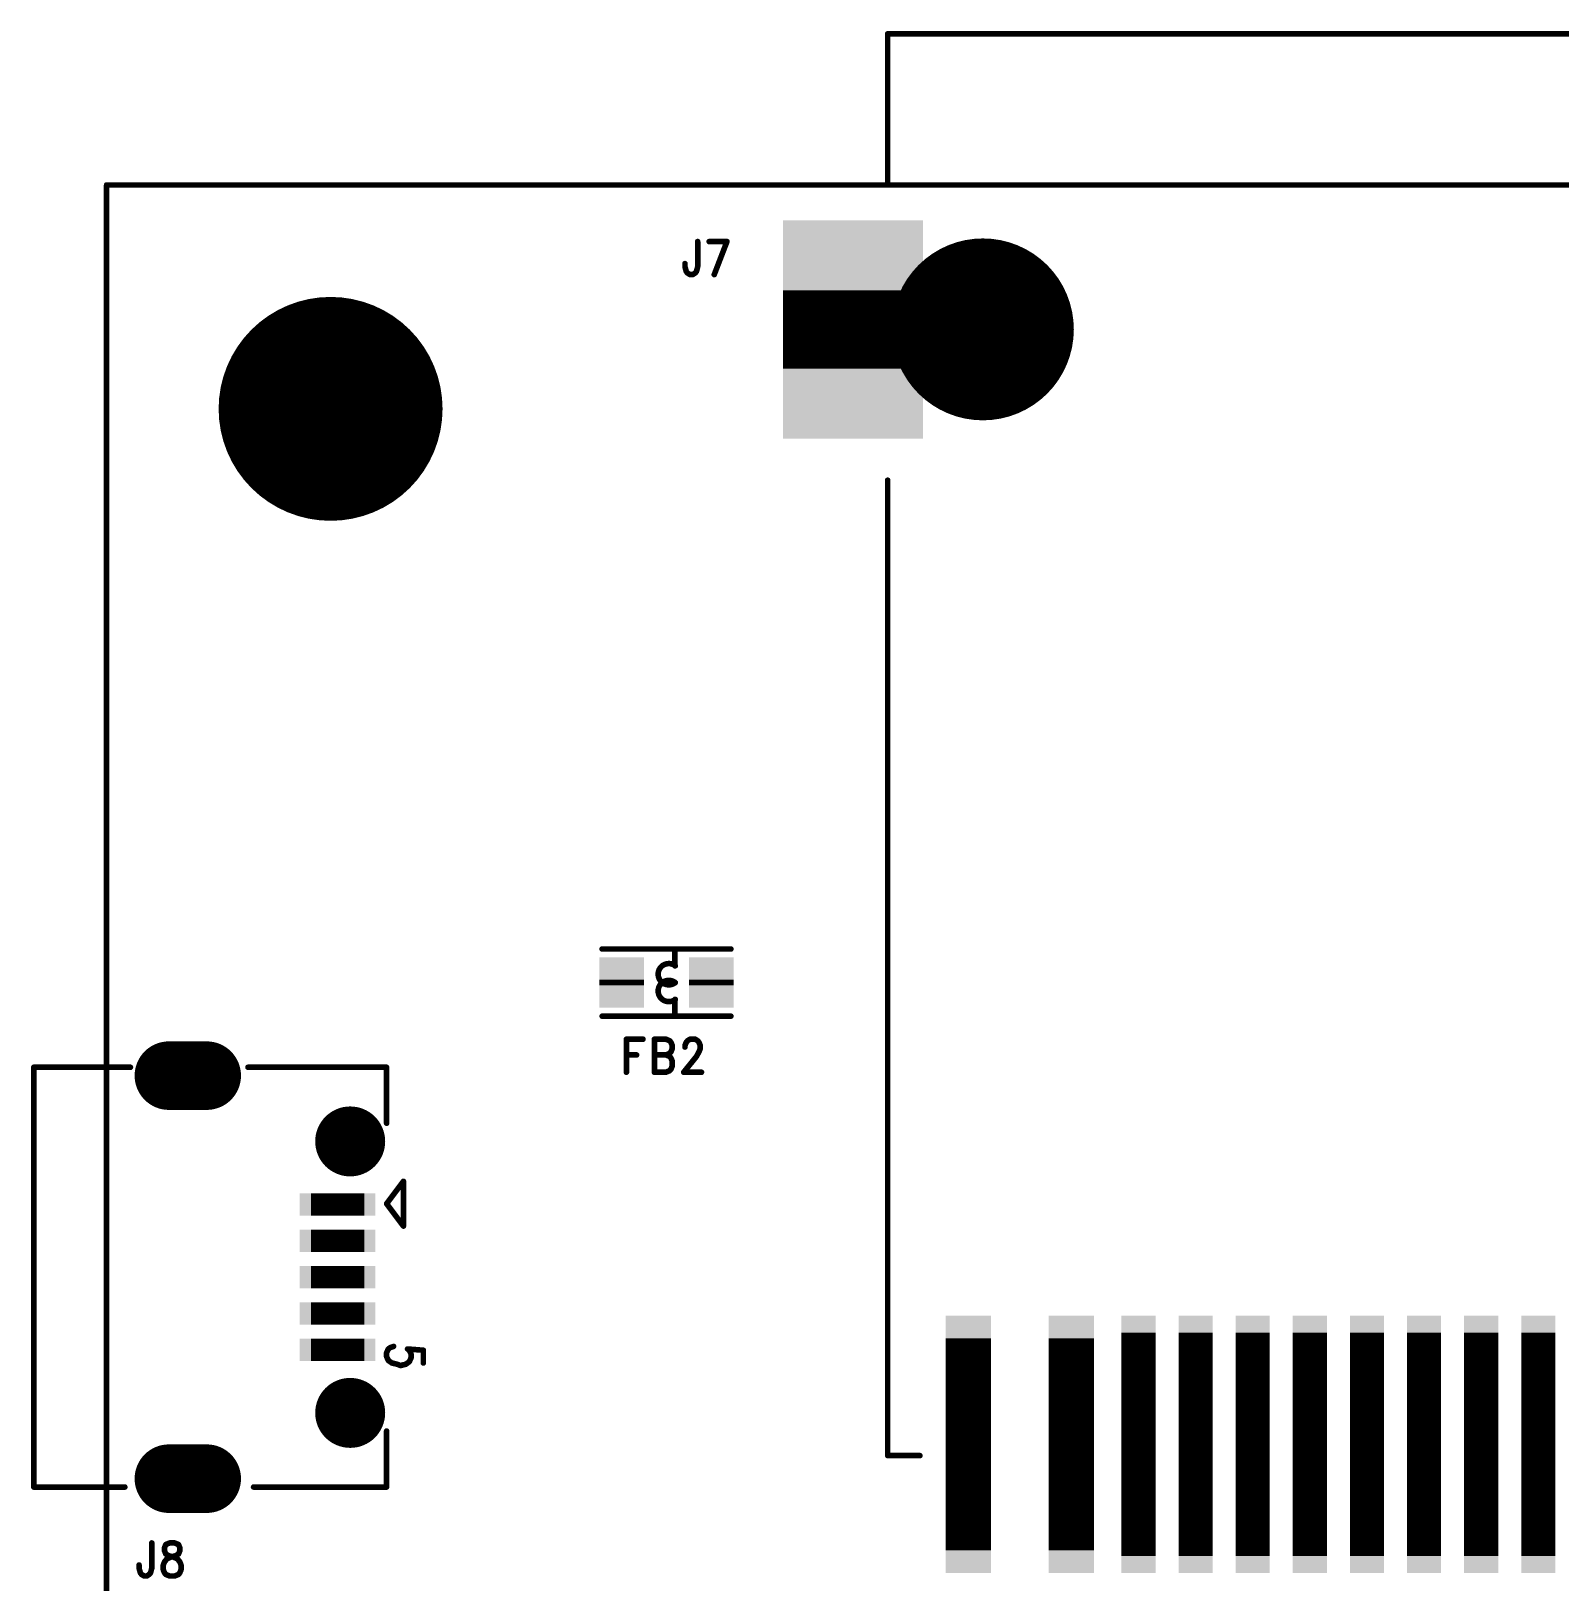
# Model space of a CAD drawing. Extents: x 98.7 to 156, y 84.7 to 176.7.
# Drawn here: x 98.65 to 125.97, y 149.02 to 176.75 of the extents above; entities that cross this region are included whole.
import ezdxf

# ---------------------------------------------------------------- set-up
doc = ezdxf.new("R2010")
doc.units = 0
doc.layers.get('0').update_dxf_attribs({"linetype": 'CONTINUOUS'})
doc.layers.add('MASK-TOP_PHO', color=3, linetype='CONTINUOUS')
doc.layers.add('SILK-TOP_PHO', color=14, linetype='CONTINUOUS')

# ---------------------------------------------------------------- blocks, each defined once
blk = doc.blocks.new('ROUND_1')
at = {"const_width": 0.050038}
blk.add_lwpolyline([(-0.025018, 0, 1), (0.025018, 0, 1)], format="xyb", close=True, dxfattribs=at)
blk = doc.blocks.new('ROUND_32')
at = {"const_width": 1.999996}
blk.add_lwpolyline([(-0.999998, 0, 1), (0.999998, 0, 1)], format="xyb", close=True, dxfattribs=at)
blk = doc.blocks.new('ROUND_230')
at = {"const_width": 0.624966}
blk.add_lwpolyline([(-0.312484, 0, 1), (0.312484, 0, 1)], format="xyb", close=True, dxfattribs=at)
blk = doc.blocks.new('ROUND_248')
at = {"const_width": 1.624964}
blk.add_lwpolyline([(-0.812482, 0, 1), (0.812482, 0, 1)], format="xyb", close=True, dxfattribs=at)
blk = doc.blocks.new('SQUARE_161')
blk.add_solid([(0.40005, 0.40005), (0.40005, -0.40005), (-0.40005, 0.40005), (-0.40005, -0.40005)])
blk = doc.blocks.new('SQUARE_173')
blk.add_solid([(0.200024, 0.200024), (0.200024, -0.200024), (-0.200024, 0.200024), (-0.200024, -0.200024)])
blk = doc.blocks.new('ROUND_231')
at = {"const_width": 0.61252}
blk.add_lwpolyline([(-0.30626, 0, 1), (0.30626, 0, 1)], format="xyb", close=True, dxfattribs=at)
blk = doc.blocks.new('SQUARE_241')
blk.add_solid([(0.405002, 0.405002), (0.405002, -0.405002), (-0.405002, 0.405002), (-0.405002, -0.405002)])
blk = doc.blocks.new('SQUARE_242')
blk.add_solid([(0.305054, 0.305054), (0.305054, -0.305054), (-0.305054, 0.305054), (-0.305054, -0.305054)])
blk = doc.blocks.new('SQUARE_247')
blk.add_solid([(1.25006, 1.25006), (1.25006, -1.25006), (-1.25006, 1.25006), (-1.25006, -1.25006)])

msp = doc.modelspace()

# ---------------------------------------------------------------- linework, layer by layer
at = {"layer": 'MASK-TOP_PHO'}
for points, const_width in [([(143.999966, 173.999906), (100.000054, 173.999906)], 0.100076), ([(100.000054, 173.999906), (100.000054, 100.000054)], 0.100076), ([(113.329974, 172.120052), (113.329974, 170.720004)], 2.50012), ([(109.199934, 159.69996), (109.199934, 159.800036)], 0.8001), ([(110.79988, 159.69996), (110.79988, 159.800036)], 0.8001), ([(101.112574, 158.087568), (101.787452, 158.087568)], 1.225042), ([(103.650034, 155.787598), (104.599994, 155.787598)], 0.400048), ([(103.650034, 155.137612), (104.599994, 155.137612)], 0.400048), ([(103.650034, 154.487626), (104.599994, 154.487626)], 0.400048), ([(103.650034, 153.837386), (104.599994, 153.837386)], 0.400048), ([(115.389914, 153.394918), (115.389914, 149.604984)], 0.810004), ([(117.22989, 153.394918), (117.22989, 149.604984)], 0.810004), ([(118.43004, 153.494994), (118.43004, 149.504908)], 0.610108), ([(119.450104, 153.494994), (119.450104, 149.504908)], 0.610108), ([(120.469914, 153.494994), (120.469914, 149.504908)], 0.610108), ([(121.489978, 153.494994), (121.489978, 149.504908)], 0.610108), ([(122.510042, 153.494994), (122.510042, 149.504908)], 0.610108), ([(123.530106, 153.494994), (123.530106, 149.504908)], 0.610108), ([(124.549916, 153.494994), (124.549916, 149.504908)], 0.610108), ([(125.56998, 153.494994), (125.56998, 149.504908)], 0.610108), ([(103.650034, 153.1874), (104.599994, 153.1874)], 0.400048), ([(101.112574, 150.88743), (101.787452, 150.88743)], 1.225042)]:
    msp.add_lwpolyline(points, dxfattribs=dict(at, const_width=const_width))
at = {"layer": 'SILK-TOP_PHO', "const_width": 0.100076}
for points in [[(113.949988, 173.999906), (113.949988, 176.699926)], [(113.949988, 176.699926), (130.050032, 176.699926)], [(143.999966, 173.999906), (100.000054, 173.999906)], [(100.000054, 173.999906), (100.000054, 100.000054)], [(110.556802, 172.988986), (110.556802, 172.539152)], [(110.761272, 172.988986), (111.079534, 172.988986)], [(111.079534, 172.988986), (110.852204, 172.398436)], [(110.329472, 172.539152), (110.329472, 172.595286)], [(110.352332, 172.45457), (110.329472, 172.539152)], [(110.374938, 172.42663), (110.352332, 172.45457)], [(110.420404, 172.398436), (110.374938, 172.42663)], [(110.511336, 172.42663), (110.46587, 172.398436)], [(110.534196, 172.45457), (110.511336, 172.42663)], [(110.556802, 172.539152), (110.534196, 172.45457)], [(110.46587, 172.398436), (110.420404, 172.398436)], [(113.949988, 151.299926), (113.949988, 168.725088)], [(108.849922, 160.349946), (111.149892, 160.349946)], [(110.149894, 160.049972), (110.149894, 160.349946)], [(110.149894, 159.450024), (110.149894, 159.15005)], [(108.849922, 159.15005), (111.149892, 159.15005)], [(109.284008, 158.739078), (109.284008, 158.148528)], [(109.284008, 158.739078), (109.579664, 158.739078)], [(109.784134, 158.739078), (109.784134, 158.148528)], [(109.784134, 158.739078), (109.988604, 158.739078)], [(109.988604, 158.739078), (110.05693, 158.710884)], [(110.05693, 158.710884), (110.079536, 158.68269)], [(110.079536, 158.68269), (110.102396, 158.626556)], [(110.102396, 158.570422), (110.079536, 158.514034)], [(110.102396, 158.626556), (110.102396, 158.570422)], [(110.329472, 158.626556), (110.352332, 158.68269)], [(110.329472, 158.598362), (110.329472, 158.626556)], [(110.352332, 158.68269), (110.374938, 158.710884)], [(110.374938, 158.710884), (110.420404, 158.739078)], [(110.420404, 158.739078), (110.511336, 158.739078)], [(110.511336, 158.739078), (110.556802, 158.710884)], [(110.556802, 158.710884), (110.579662, 158.68269)], [(110.579662, 158.68269), (110.602268, 158.626556)], [(110.602268, 158.570422), (110.579662, 158.514034)], [(110.602268, 158.626556), (110.602268, 158.570422)], [(109.284008, 158.4579), (109.465872, 158.4579)], [(109.784134, 158.4579), (109.988604, 158.4579)], [(110.05693, 158.48584), (109.988604, 158.4579)], [(109.988604, 158.4579), (110.05693, 158.429706)], [(110.079536, 158.514034), (110.05693, 158.48584)], [(110.05693, 158.429706), (110.079536, 158.401512)], [(110.079536, 158.401512), (110.102396, 158.345378)], [(110.102396, 158.345378), (110.102396, 158.26105)], [(110.534196, 158.429706), (110.306866, 158.148528)], [(110.579662, 158.514034), (110.534196, 158.429706)], [(100.000054, 158.237428), (98.700082, 158.237428)], [(98.700082, 158.237428), (98.700082, 150.73757)], [(100.424996, 158.237428), (100.000054, 158.237428)], [(100.000054, 154.487626), (100.000054, 158.237428)], [(104.575102, 158.237428), (102.525068, 158.237428)], [(105.000044, 158.237428), (104.575102, 158.237428)], [(105.000044, 157.23743), (105.000044, 158.237428)], [(109.988604, 158.148528), (109.784134, 158.148528)], [(110.05693, 158.176468), (109.988604, 158.148528)], [(110.079536, 158.204662), (110.05693, 158.176468)], [(110.102396, 158.26105), (110.079536, 158.204662)], [(110.306866, 158.148528), (110.624874, 158.148528)], [(105.00106, 155.800044), (105.301034, 156.200094)], [(105.301034, 156.200094), (105.301034, 155.399994)], [(105.301034, 155.399994), (105.00106, 155.800044)], [(100.000054, 150.73757), (100.000054, 154.487626)], [(105.000044, 153.136346), (105.031286, 153.204672)], [(105.000044, 153.068274), (105.000044, 153.136346)], [(105.031286, 152.999948), (105.000044, 153.068274)], [(105.031286, 153.204672), (105.062528, 153.227278)], [(105.09377, 152.954482), (105.031286, 152.999948)], [(105.062528, 153.227278), (105.125012, 153.249884)], [(105.656126, 153.181812), (105.374948, 153.204672)], [(105.374948, 153.204672), (105.40619, 153.181812)], [(105.40619, 153.181812), (105.437432, 153.11374)], [(105.437432, 153.045414), (105.40619, 152.977342)], [(105.437432, 153.11374), (105.437432, 153.045414)], [(105.656126, 152.954482), (105.656126, 153.181812)], [(105.187496, 152.931876), (105.09377, 152.954482)], [(105.24998, 152.909016), (105.187496, 152.931876)], [(105.343706, 152.931876), (105.24998, 152.909016)], [(105.40619, 152.977342), (105.343706, 152.931876)], [(105.000044, 151.737568), (105.000044, 150.73757)], [(114.525044, 151.299926), (113.949988, 151.299926)], [(98.700082, 150.73757), (100.000054, 150.73757)], [(100.000054, 150.73757), (100.32492, 150.73757)], [(104.575102, 150.73757), (102.62489, 150.73757)], [(105.000044, 150.73757), (104.575102, 150.73757)], [(100.806758, 149.739096), (100.806758, 149.289008)], [(101.056694, 149.710902), (101.034088, 149.654768)], [(101.12502, 149.739096), (101.056694, 149.710902)], [(101.215952, 149.739096), (101.12502, 149.739096)], [(101.284024, 149.710902), (101.215952, 149.739096)], [(101.306884, 149.654768), (101.284024, 149.710902)], [(101.011482, 149.345396), (101.034088, 149.40153)], [(101.034088, 149.654768), (101.034088, 149.59838)], [(101.034088, 149.59838), (101.056694, 149.542246)], [(101.034088, 149.40153), (101.079554, 149.457918)], [(101.056694, 149.542246), (101.10216, 149.514052)], [(101.079554, 149.457918), (101.147626, 149.485858)], [(101.10216, 149.514052), (101.193092, 149.485858)], [(101.147626, 149.485858), (101.238558, 149.514052)], [(101.193092, 149.485858), (101.261418, 149.457918)], [(101.238558, 149.514052), (101.284024, 149.542246)], [(101.261418, 149.457918), (101.306884, 149.40153)], [(101.284024, 149.542246), (101.306884, 149.59838)], [(101.306884, 149.59838), (101.306884, 149.654768)], [(101.306884, 149.40153), (101.32949, 149.345396)], [(100.579428, 149.289008), (100.579428, 149.345396)], [(100.602288, 149.20468), (100.579428, 149.289008)], [(100.624894, 149.176486), (100.602288, 149.20468)], [(100.67036, 149.148546), (100.624894, 149.176486)], [(100.715826, 149.148546), (100.67036, 149.148546)], [(100.761292, 149.176486), (100.715826, 149.148546)], [(100.784152, 149.20468), (100.761292, 149.176486)], [(100.806758, 149.289008), (100.784152, 149.20468)], [(101.011482, 149.260814), (101.011482, 149.345396)], [(101.034088, 149.20468), (101.011482, 149.260814)], [(101.056694, 149.176486), (101.034088, 149.20468)], [(101.12502, 149.148546), (101.056694, 149.176486)], [(101.215952, 149.148546), (101.12502, 149.148546)], [(101.284024, 149.176486), (101.215952, 149.148546)], [(101.306884, 149.20468), (101.284024, 149.176486)], [(101.32949, 149.260814), (101.306884, 149.20468)], [(101.32949, 149.345396), (101.32949, 149.260814)]]:
    msp.add_lwpolyline(points, dxfattribs=at)
for points in [[(110.156752, 160.049718, 2.0411696), (110.156752, 159.749744)], [(110.156752, 159.749744, 2.0411696), (110.156752, 159.44977)]]:
    msp.add_lwpolyline(points, format="xyb", dxfattribs=at)

# ---------------------------------------------------------------- block references
at = {"layer": 'MASK-TOP_PHO'}
for name, p in [('ROUND_1', (100.000054, 173.999906)), ('SQUARE_247', (113.329974, 172.120052)), ('ROUND_248', (115.65001, 171.420028)), ('ROUND_32', (104.000046, 169.999914)), ('SQUARE_247', (113.329974, 170.720004)), ('SQUARE_161', (109.199934, 159.800036)), ('SQUARE_161', (109.199934, 159.69996)), ('SQUARE_161', (110.79988, 159.800036)), ('SQUARE_161', (110.79988, 159.69996)), ('ROUND_231', (101.112574, 158.087568)), ('ROUND_231', (101.787452, 158.087568)), ('ROUND_230', (104.350058, 156.912564)), ('SQUARE_173', (103.650034, 155.787598)), ('SQUARE_173', (104.599994, 155.787598)), ('SQUARE_173', (103.650034, 155.137612)), ('SQUARE_173', (104.599994, 155.137612)), ('SQUARE_173', (103.650034, 154.487626)), ('SQUARE_173', (104.599994, 154.487626)), ('SQUARE_173', (103.650034, 153.837386)), ('SQUARE_173', (104.599994, 153.837386)), ('SQUARE_241', (115.389914, 153.394918)), ('SQUARE_241', (117.22989, 153.394918)), ('SQUARE_242', (118.43004, 153.494994)), ('SQUARE_242', (119.450104, 153.494994)), ('SQUARE_242', (120.469914, 153.494994)), ('SQUARE_242', (121.489978, 153.494994)), ('SQUARE_242', (122.510042, 153.494994)), ('SQUARE_242', (123.530106, 153.494994)), ('SQUARE_242', (124.549916, 153.494994)), ('SQUARE_242', (125.56998, 153.494994)), ('SQUARE_173', (103.650034, 153.1874)), ('SQUARE_173', (104.599994, 153.1874)), ('ROUND_230', (104.350058, 152.062434)), ('ROUND_231', (101.112574, 150.88743)), ('ROUND_231', (101.787452, 150.88743)), ('SQUARE_241', (115.389914, 149.604984)), ('SQUARE_241', (117.22989, 149.604984)), ('SQUARE_242', (118.43004, 149.504908)), ('SQUARE_242', (119.450104, 149.504908)), ('SQUARE_242', (120.469914, 149.504908)), ('SQUARE_242', (121.489978, 149.504908)), ('SQUARE_242', (122.510042, 149.504908)), ('SQUARE_242', (123.530106, 149.504908)), ('SQUARE_242', (124.549916, 149.504908)), ('SQUARE_242', (125.56998, 149.504908))]:
    msp.add_blockref(name, p, dxfattribs=at)
at = {"layer": 'SILK-TOP_PHO'}
for p in [(113.949988, 176.699926), (100.000054, 173.999906), (113.949988, 173.999906), (110.556802, 172.988986), (110.761272, 172.988986), (111.079534, 172.988986), (111.079534, 172.988986), (110.329472, 172.595286), (110.329472, 172.539152), (110.352332, 172.45457), (110.374938, 172.42663), (110.511336, 172.42663), (110.534196, 172.45457), (110.556802, 172.539152), (110.420404, 172.398436), (110.46587, 172.398436), (110.852204, 172.398436), (113.949988, 168.725088), (108.849922, 160.349946), (110.149894, 160.349946), (111.149892, 160.349946), (110.149894, 160.049972), (110.156752, 160.049718), (110.156752, 159.749744), (110.156752, 159.749744), (110.149894, 159.450024), (110.156752, 159.44977), (108.849922, 159.15005), (110.149894, 159.15005), (111.149892, 159.15005), (109.284008, 158.739078), (109.284008, 158.739078), (109.579664, 158.739078), (109.784134, 158.739078), (109.784134, 158.739078), (109.988604, 158.739078), (110.05693, 158.710884), (110.079536, 158.68269), (110.102396, 158.626556), (110.102396, 158.570422), (110.329472, 158.626556), (110.329472, 158.598362), (110.352332, 158.68269), (110.374938, 158.710884), (110.420404, 158.739078), (110.511336, 158.739078), (110.556802, 158.710884), (110.579662, 158.68269), (110.602268, 158.626556), (110.602268, 158.570422), (109.284008, 158.4579), (109.465872, 158.4579), (109.784134, 158.4579), (109.988604, 158.4579), (109.988604, 158.4579), (110.05693, 158.48584), (110.05693, 158.429706), (110.079536, 158.514034), (110.079536, 158.401512), (110.102396, 158.345378), (110.534196, 158.429706), (110.579662, 158.514034), (98.700082, 158.237428), (100.000054, 158.237428), (100.000054, 158.237428), (100.424996, 158.237428), (102.525068, 158.237428), (104.575102, 158.237428), (105.000044, 158.237428), (109.284008, 158.148528), (109.784134, 158.148528), (109.784134, 158.148528), (109.988604, 158.148528), (110.05693, 158.176468), (110.079536, 158.204662), (110.102396, 158.26105), (110.306866, 158.148528), (110.624874, 158.148528), (105.000044, 157.23743), (105.301034, 156.200094), (105.00106, 155.800044), (105.00106, 155.800044), (105.301034, 155.399994), (100.000054, 154.487626), (105.000044, 153.136346), (105.000044, 153.068274), (105.031286, 153.204672), (105.031286, 153.204672), (105.031286, 152.999948), (105.062528, 153.227278), (105.125012, 153.249884), (105.374948, 153.204672), (105.374948, 153.204672), (105.40619, 153.181812), (105.437432, 153.11374), (105.437432, 153.045414), (105.656126, 153.181812), (105.09377, 152.954482), (105.187496, 152.931876), (105.24998, 152.909016), (105.343706, 152.931876), (105.40619, 152.977342), (105.656126, 152.954482), (105.000044, 151.737568), (113.949988, 151.299926), (114.525044, 151.299926), (98.700082, 150.73757), (100.000054, 150.73757), (100.000054, 150.73757), (100.32492, 150.73757), (102.62489, 150.73757), (104.575102, 150.73757), (105.000044, 150.73757), (100.806758, 149.739096), (101.056694, 149.710902), (101.12502, 149.739096), (101.12502, 149.739096), (101.215952, 149.739096), (101.284024, 149.710902), (101.034088, 149.654768), (101.034088, 149.59838), (101.034088, 149.40153), (101.056694, 149.542246), (101.079554, 149.457918), (101.10216, 149.514052), (101.147626, 149.485858), (101.193092, 149.485858), (101.238558, 149.514052), (101.261418, 149.457918), (101.284024, 149.542246), (101.306884, 149.654768), (101.306884, 149.59838), (101.306884, 149.40153), (100.579428, 149.345396), (100.579428, 149.289008), (100.602288, 149.20468), (100.624894, 149.176486), (100.67036, 149.148546), (100.715826, 149.148546), (100.761292, 149.176486), (100.784152, 149.20468), (100.806758, 149.289008), (101.011482, 149.345396), (101.011482, 149.260814), (101.034088, 149.20468), (101.056694, 149.176486), (101.12502, 149.148546), (101.215952, 149.148546), (101.284024, 149.176486), (101.306884, 149.20468), (101.32949, 149.345396), (101.32949, 149.260814)]:
    msp.add_blockref('ROUND_1', p, dxfattribs=at)

doc.saveas('drawing.dxf')
